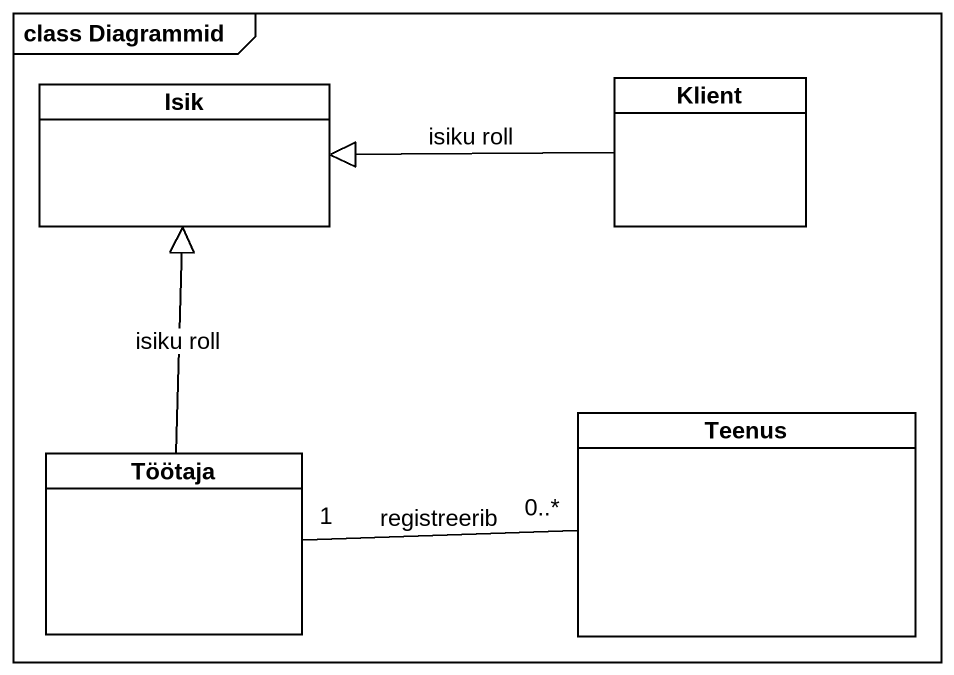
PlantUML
@startuml
mainframe class Diagrammid
hide circle
hide empty members
class Isik
class Klient
class Töötaja
class Teenus
Klient -left-|> Isik : isiku roll
Töötaja -up-|> Isik : isiku roll
Töötaja "1" -right- "0..*" Teenus : registreerib
@enduml
